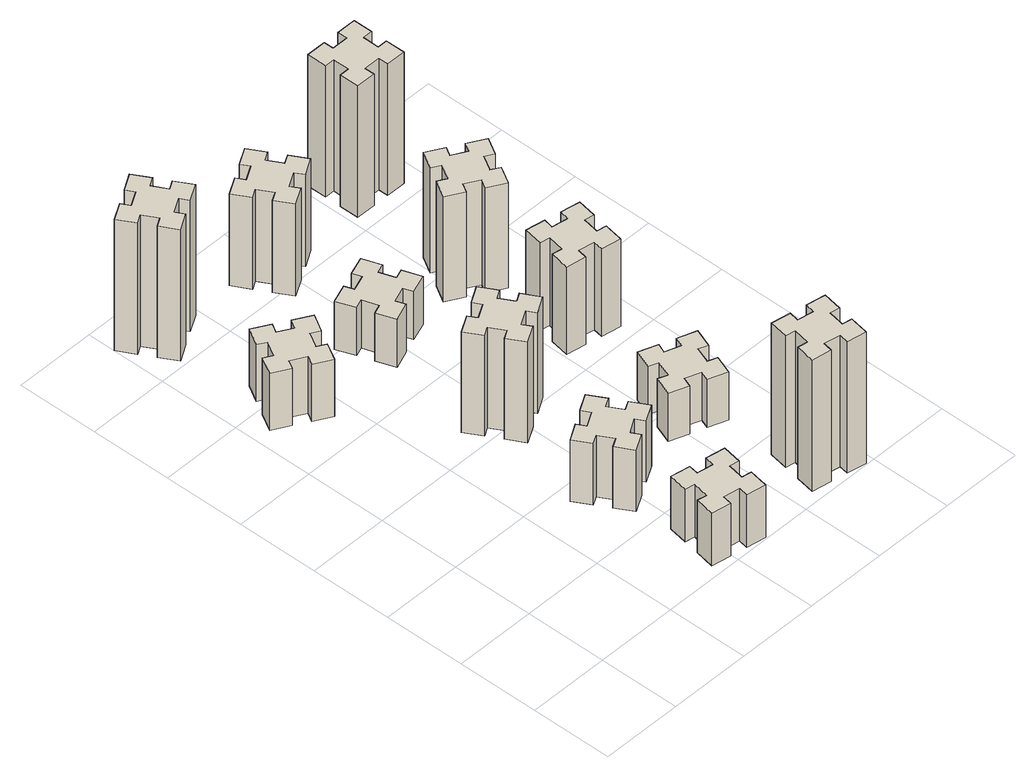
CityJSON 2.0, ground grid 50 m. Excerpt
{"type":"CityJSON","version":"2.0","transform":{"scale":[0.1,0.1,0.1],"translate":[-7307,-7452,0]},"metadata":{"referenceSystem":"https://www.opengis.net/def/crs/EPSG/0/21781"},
"CityObjects":{
"building1":{"type":"Building","attributes":{"class":"1000","function":"1000","usage":"1000","yearOfConstruction":2016,"roofType":"1000","measuredHeight":39,"storeysAboveGround":30,"storeysBelowGround":0},"geometry":[{"type":"Solid","lod":"1","boundaries":[[[[0,1,2,3,4,5,6,7,8,9,10,11,12,13,14,15,16,17,18,19]],[[17,16,20,21]],[[16,15,22,20]],[[15,14,23,22]],[[14,13,24,23]],[[13,12,25,24]],[[12,11,26,25]],[[11,10,27,26]],[[10,9,28,27]],[[9,8,29,28]],[[8,7,30,29]],[[7,6,31,30]],[[6,5,32,31]],[[5,4,33,32]],[[4,3,34,33]],[[3,2,35,34]],[[2,1,36,35]],[[1,0,37,36]],[[0,19,38,37]],[[19,18,39,38]],[[18,17,21,39]],[[24,25,26,27,28,29,30,31,32,33,34,35,36,37,38,39,21,20,22,23]]]]}]},
"building2":{"type":"Building","attributes":{"class":"1000","function":"1000","usage":"1000","yearOfConstruction":2016,"roofType":"1000","measuredHeight":36,"storeysAboveGround":30,"storeysBelowGround":0},"geometry":[{"type":"Solid","lod":"1","boundaries":[[[[40,41,42,43,44,45,46,47,48,49,50,51,52,53,54,55,56,57,58,59]],[[57,56,60,61]],[[56,55,62,60]],[[55,54,63,62]],[[54,53,64,63]],[[53,52,65,64]],[[52,51,66,65]],[[51,50,67,66]],[[50,49,68,67]],[[49,48,69,68]],[[48,47,70,69]],[[47,46,71,70]],[[46,45,72,71]],[[45,44,73,72]],[[44,43,74,73]],[[43,42,75,74]],[[42,41,76,75]],[[41,40,77,76]],[[40,59,78,77]],[[59,58,79,78]],[[58,57,61,79]],[[64,65,66,67,68,69,70,71,72,73,74,75,76,77,78,79,61,60,62,63]]]]}]},
"building3":{"type":"Building","attributes":{"class":"1000","function":"1000","usage":"1000","yearOfConstruction":2016,"roofType":"1000","measuredHeight":90,"storeysAboveGround":30,"storeysBelowGround":0},"geometry":[{"type":"Solid","lod":"1","boundaries":[[[[80,81,82,83,84,85,86,87,88,89,90,91,92,93,94,95,96,97,98,99]],[[97,96,100,101]],[[96,95,102,100]],[[95,94,103,102]],[[94,93,104,103]],[[93,92,105,104]],[[92,91,106,105]],[[91,90,107,106]],[[90,89,108,107]],[[89,88,109,108]],[[88,87,110,109]],[[87,86,111,110]],[[86,85,112,111]],[[85,84,113,112]],[[84,83,114,113]],[[83,82,115,114]],[[82,81,116,115]],[[81,80,117,116]],[[80,99,118,117]],[[99,98,119,118]],[[98,97,101,119]],[[104,105,106,107,108,109,110,111,112,113,114,115,116,117,118,119,101,100,102,103]]]]}]},
"building4":{"type":"Building","attributes":{"class":"1000","function":"1000","usage":"1000","yearOfConstruction":2016,"roofType":"1000","measuredHeight":42,"storeysAboveGround":30,"storeysBelowGround":0},"geometry":[{"type":"Solid","lod":"1","boundaries":[[[[120,121,122,123,124,125,126,127,128,129,130,131,132,133,134,135,136,137,138,139]],[[137,136,140,141]],[[136,135,142,140]],[[135,134,143,142]],[[134,133,144,143]],[[133,132,145,144]],[[132,131,146,145]],[[131,130,147,146]],[[130,129,148,147]],[[129,128,149,148]],[[128,127,150,149]],[[127,126,151,150]],[[126,125,152,151]],[[125,124,153,152]],[[124,123,154,153]],[[123,122,155,154]],[[122,121,156,155]],[[121,120,157,156]],[[120,139,158,157]],[[139,138,159,158]],[[138,137,141,159]],[[144,145,146,147,148,149,150,151,152,153,154,155,156,157,158,159,141,140,142,143]]]]}]},
"building5":{"type":"Building","attributes":{"class":"1000","function":"1000","usage":"1000","yearOfConstruction":2016,"roofType":"1000","measuredHeight":69,"storeysAboveGround":30,"storeysBelowGround":0},"geometry":[{"type":"Solid","lod":"1","boundaries":[[[[160,161,162,163,164,165,166,167,168,169,170,171,172,173,174,175,176,177,178,179]],[[177,176,180,181]],[[176,175,182,180]],[[175,174,183,182]],[[174,173,184,183]],[[173,172,185,184]],[[172,171,186,185]],[[171,170,187,186]],[[170,169,188,187]],[[169,168,189,188]],[[168,167,190,189]],[[167,166,191,190]],[[166,165,192,191]],[[165,164,193,192]],[[164,163,194,193]],[[163,162,195,194]],[[162,161,196,195]],[[161,160,197,196]],[[160,179,198,197]],[[179,178,199,198]],[[178,177,181,199]],[[184,185,186,187,188,189,190,191,192,193,194,195,196,197,198,199,181,180,182,183]]]]}]},
"building6":{"type":"Building","attributes":{"class":"1000","function":"1000","usage":"1000","yearOfConstruction":2016,"roofType":"1000","measuredHeight":33,"storeysAboveGround":30,"storeysBelowGround":0},"geometry":[{"type":"Solid","lod":"1","boundaries":[[[[200,201,202,203,204,205,206,207,208,209,210,211,212,213,214,215,216,217,218,219]],[[217,216,220,221]],[[216,215,222,220]],[[215,214,223,222]],[[214,213,224,223]],[[213,212,225,224]],[[212,211,226,225]],[[211,210,227,226]],[[210,209,228,227]],[[209,208,229,228]],[[208,207,230,229]],[[207,206,231,230]],[[206,205,232,231]],[[205,204,233,232]],[[204,203,234,233]],[[203,202,235,234]],[[202,201,236,235]],[[201,200,237,236]],[[200,219,238,237]],[[219,218,239,238]],[[218,217,221,239]],[[224,225,226,227,228,229,230,231,232,233,234,235,236,237,238,239,221,220,222,223]]]]}]},
"building7":{"type":"Building","attributes":{"class":"1000","function":"1000","usage":"1000","yearOfConstruction":2016,"roofType":"1000","measuredHeight":90,"storeysAboveGround":30,"storeysBelowGround":0},"geometry":[{"type":"Solid","lod":"1","boundaries":[[[[240,241,242,243,244,245,246,247,248,249,250,251,252,253,254,255,256,257,258,259]],[[257,256,260,261]],[[256,255,262,260]],[[255,254,263,262]],[[254,253,264,263]],[[253,252,265,264]],[[252,251,266,265]],[[251,250,267,266]],[[250,249,268,267]],[[249,248,269,268]],[[248,247,270,269]],[[247,246,271,270]],[[246,245,272,271]],[[245,244,273,272]],[[244,243,274,273]],[[243,242,275,274]],[[242,241,276,275]],[[241,240,277,276]],[[240,259,278,277]],[[259,258,279,278]],[[258,257,261,279]],[[264,265,266,267,268,269,270,271,272,273,274,275,276,277,278,279,261,260,262,263]]]]}]},
"building8":{"type":"Building","attributes":{"class":"1000","function":"1000","usage":"1000","yearOfConstruction":2016,"roofType":"1000","measuredHeight":33,"storeysAboveGround":30,"storeysBelowGround":0},"geometry":[{"type":"Solid","lod":"1","boundaries":[[[[280,281,282,283,284,285,286,287,288,289,290,291,292,293,294,295,296,297,298,299]],[[297,296,300,301]],[[296,295,302,300]],[[295,294,303,302]],[[294,293,304,303]],[[293,292,305,304]],[[292,291,306,305]],[[291,290,307,306]],[[290,289,308,307]],[[289,288,309,308]],[[288,287,310,309]],[[287,286,311,310]],[[286,285,312,311]],[[285,284,313,312]],[[284,283,314,313]],[[283,282,315,314]],[[282,281,316,315]],[[281,280,317,316]],[[280,299,318,317]],[[299,298,319,318]],[[298,297,301,319]],[[304,305,306,307,308,309,310,311,312,313,314,315,316,317,318,319,301,300,302,303]]]]}]},
"building9":{"type":"Building","attributes":{"class":"1000","function":"1000","usage":"1000","yearOfConstruction":2016,"roofType":"1000","measuredHeight":63,"storeysAboveGround":30,"storeysBelowGround":0},"geometry":[{"type":"Solid","lod":"1","boundaries":[[[[320,321,322,323,324,325,326,327,328,329,330,331,332,333,334,335,336,337,338,339]],[[337,336,340,341]],[[336,335,342,340]],[[335,334,343,342]],[[334,333,344,343]],[[333,332,345,344]],[[332,331,346,345]],[[331,330,347,346]],[[330,329,348,347]],[[329,328,349,348]],[[328,327,350,349]],[[327,326,351,350]],[[326,325,352,351]],[[325,324,353,352]],[[324,323,354,353]],[[323,322,355,354]],[[322,321,356,355]],[[321,320,357,356]],[[320,339,358,357]],[[339,338,359,358]],[[338,337,341,359]],[[344,345,346,347,348,349,350,351,352,353,354,355,356,357,358,359,341,340,342,343]]]]}]},
"building10":{"type":"Building","attributes":{"class":"1000","function":"1000","usage":"1000","yearOfConstruction":2016,"roofType":"1000","measuredHeight":60,"storeysAboveGround":30,"storeysBelowGround":0},"geometry":[{"type":"Solid","lod":"1","boundaries":[[[[360,361,362,363,364,365,366,367,368,369,370,371,372,373,374,375,376,377,378,379]],[[377,376,380,381]],[[376,375,382,380]],[[375,374,383,382]],[[374,373,384,383]],[[373,372,385,384]],[[372,371,386,385]],[[371,370,387,386]],[[370,369,388,387]],[[369,368,389,388]],[[368,367,390,389]],[[367,366,391,390]],[[366,365,392,391]],[[365,364,393,392]],[[364,363,394,393]],[[363,362,395,394]],[[362,361,396,395]],[[361,360,397,396]],[[360,379,398,397]],[[379,378,399,398]],[[378,377,381,399]],[[384,385,386,387,388,389,390,391,392,393,394,395,396,397,398,399,381,380,382,383]]]]}]},
"building11":{"type":"Building","attributes":{"class":"1000","function":"1000","usage":"1000","yearOfConstruction":2016,"roofType":"1000","measuredHeight":72,"storeysAboveGround":30,"storeysBelowGround":0},"geometry":[{"type":"Solid","lod":"1","boundaries":[[[[400,401,402,403,404,405,406,407,408,409,410,411,412,413,414,415,416,417,418,419]],[[417,416,420,421]],[[416,415,422,420]],[[415,414,423,422]],[[414,413,424,423]],[[413,412,425,424]],[[412,411,426,425]],[[411,410,427,426]],[[410,409,428,427]],[[409,408,429,428]],[[408,407,430,429]],[[407,406,431,430]],[[406,405,432,431]],[[405,404,433,432]],[[404,403,434,433]],[[403,402,435,434]],[[402,401,436,435]],[[401,400,437,436]],[[400,419,438,437]],[[419,418,439,438]],[[418,417,421,439]],[[424,425,426,427,428,429,430,431,432,433,434,435,436,437,438,439,421,420,422,423]]]]}]},
"building12":{"type":"Building","attributes":{"class":"1000","function":"1000","usage":"1000","yearOfConstruction":2016,"roofType":"1000","measuredHeight":90,"storeysAboveGround":30,"storeysBelowGround":0},"geometry":[{"type":"Solid","lod":"1","boundaries":[[[[440,441,442,443,444,445,446,447,448,449,450,451,452,453,454,455,456,457,458,459]],[[457,456,460,461]],[[456,455,462,460]],[[455,454,463,462]],[[454,453,464,463]],[[453,452,465,464]],[[452,451,466,465]],[[451,450,467,466]],[[450,449,468,467]],[[449,448,469,468]],[[448,447,470,469]],[[447,446,471,470]],[[446,445,472,471]],[[445,444,473,472]],[[444,443,474,473]],[[443,442,475,474]],[[442,441,476,475]],[[441,440,477,476]],[[440,459,478,477]],[[459,458,479,478]],[[458,457,461,479]],[[464,465,466,467,468,469,470,471,472,473,474,475,476,477,478,479,461,460,462,463]]]]}]}
},
"vertices":[
[406,2327,0],[456,2414,0],[508,2384,0],[568,2488,0],[464,2548,0],[434,2496,0],[347,2546,0],[377,2598,0],[273,2658,0],[213,2554,0],[265,2524,0],[215,2437,0],[163,2467,0],[103,2363,0],[207,2303,0],[237,2355,0],[324,2305,0],[294,2253,0],[398,2193,0],[458,2297,0],[324,2305,390],[294,2253,390],[237,2355,390],[207,2303,390],[103,2363,390],[163,2467,390],[215,2437,390],[265,2524,390],[213,2554,390],[273,2658,390],[377,2598,390],[347,2546,390],[434,2496,390],[464,2548,390],[568,2488,390],[508,2384,390],[456,2414,390],[406,2327,390],[458,2297,390],[398,2193,390],
[976,274,0],[958,175,0],[899,186,0],[878,67,0],[997,47,0],[1007,106,0],[1105,88,0],[1095,29,0],[1213,8,0],[1234,127,0],[1175,137,0],[1192,235,0],[1251,225,0],[1272,343,0],[1154,364,0],[1144,305,0],[1045,322,0],[1056,381,0],[937,402,0],[917,284,0],[1045,322,360],[1056,381,360],[1144,305,360],[1154,364,360],[1272,343,360],[1251,225,360],[1192,235,360],[1175,137,360],[1234,127,360],[1213,8,360],[1095,29,360],[1105,88,360],[1007,106,360],[997,47,360],[878,67,360],[899,186,360],[958,175,360],[976,274,360],[917,284,360],[937,402,360],
[224,3386,0],[137,3336,0],[107,3388,0],[3,3328,0],[63,3224,0],[115,3254,0],[165,3167,0],[113,3137,0],[173,3033,0],[277,3093,0],[247,3145,0],[334,3195,0],[364,3143,0],[468,3203,0],[408,3307,0],[356,3277,0],[306,3364,0],[358,3394,0],[298,3498,0],[194,3438,0],[306,3364,900],[358,3394,900],[356,3277,900],[408,3307,900],[468,3203,900],[364,3143,900],[334,3195,900],[247,3145,900],[277,3093,900],[173,3033,900],[113,3137,900],[165,3167,900],[115,3254,900],[63,3224,900],[3,3328,900],[107,3388,900],[137,3336,900],[224,3386,900],[194,3438,900],[298,3498,900],
[964,966,0],[877,916,0],[847,968,0],[743,908,0],[803,804,0],[855,834,0],[905,747,0],[853,717,0],[913,613,0],[1017,673,0],[987,725,0],[1074,775,0],[1104,723,0],[1208,783,0],[1148,887,0],[1096,857,0],[1046,944,0],[1098,974,0],[1038,1078,0],[934,1018,0],[1046,944,420],[1098,974,420],[1096,857,420],[1148,887,420],[1208,783,420],[1104,723,420],[1074,775,420],[987,725,420],[1017,673,420],[913,613,420],[853,717,420],[905,747,420],[855,834,420],[803,804,420],[743,908,420],[847,968,420],[877,916,420],[964,966,420],[934,1018,420],[1038,1078,420],
[855,1574,0],[905,1487,0],[853,1457,0],[913,1353,0],[1017,1413,0],[987,1465,0],[1074,1515,0],[1104,1463,0],[1208,1523,0],[1148,1627,0],[1096,1597,0],[1046,1684,0],[1098,1714,0],[1038,1818,0],[934,1758,0],[964,1706,0],[877,1656,0],[847,1708,0],[743,1648,0],[803,1544,0],[877,1656,690],[847,1708,690],[964,1706,690],[934,1758,690],[1038,1818,690],[1098,1714,690],[1046,1684,690],[1096,1597,690],[1148,1627,690],[1208,1523,690],[1104,1463,690],[1074,1515,690],[987,1465,690],[1017,1413,690],[913,1353,690],[853,1457,690],[905,1487,690],[855,1574,690],[803,1544,690],[743,1648,690],
[966,2305,0],[1060,2339,0],[1080,2283,0],[1193,2324,0],[1152,2437,0],[1096,2416,0],[1062,2510,0],[1118,2530,0],[1077,2643,0],[964,2602,0],[985,2546,0],[891,2512,0],[870,2568,0],[757,2527,0],[799,2414,0],[855,2435,0],[889,2341,0],[833,2320,0],[874,2207,0],[987,2249,0],[889,2341,330],[833,2320,330],[855,2435,330],[799,2414,330],[757,2527,330],[870,2568,330],[891,2512,330],[985,2546,330],[964,2602,330],[1077,2643,330],[1118,2530,330],[1062,2510,330],[1096,2416,330],[1152,2437,330],[1193,2324,330],[1080,2283,330],[1060,2339,330],[966,2305,330],[987,2249,330],[874,2207,330],
[1716,274,0],[1698,175,0],[1639,186,0],[1618,67,0],[1737,47,0],[1747,106,0],[1845,88,0],[1835,29,0],[1953,8,0],[1974,127,0],[1915,137,0],[1932,235,0],[1991,225,0],[2012,343,0],[1894,364,0],[1884,305,0],[1785,322,0],[1796,381,0],[1677,402,0],[1657,284,0],[1785,322,900],[1796,381,900],[1884,305,900],[1894,364,900],[2012,343,900],[1991,225,900],[1932,235,900],[1915,137,900],[1974,127,900],[1953,8,900],[1835,29,900],[1845,88,900],[1747,106,900],[1737,47,900],[1618,67,900],[1639,186,900],[1698,175,900],[1716,274,900],[1657,284,900],[1677,402,900],
[1531,859,0],[1625,825,0],[1604,769,0],[1717,727,0],[1758,840,0],[1702,861,0],[1736,955,0],[1792,934,0],[1833,1047,0],[1720,1088,0],[1700,1032,0],[1606,1066,0],[1627,1122,0],[1514,1163,0],[1473,1050,0],[1529,1030,0],[1495,936,0],[1439,957,0],[1397,844,0],[1510,803,0],[1495,936,330],[1439,957,330],[1529,1030,330],[1473,1050,330],[1514,1163,330],[1627,1122,330],[1606,1066,330],[1700,1032,330],[1720,1088,330],[1833,1047,330],[1792,934,330],[1736,955,330],[1702,861,330],[1758,840,330],[1717,727,330],[1604,769,330],[1625,825,330],[1531,859,330],[1510,803,330],[1397,844,330],
[1096,3177,0],[1046,3264,0],[1098,3294,0],[1038,3398,0],[934,3338,0],[964,3286,0],[877,3236,0],[847,3288,0],[743,3228,0],[803,3124,0],[855,3154,0],[905,3067,0],[853,3037,0],[913,2933,0],[1017,2993,0],[987,3045,0],[1074,3095,0],[1104,3043,0],[1208,3103,0],[1148,3207,0],[1074,3095,630],[1104,3043,630],[987,3045,630],[1017,2993,630],[913,2933,630],[853,3037,630],[905,3067,630],[855,3154,630],[803,3124,630],[743,3228,630],[847,3288,630],[877,3236,630],[964,3286,630],[934,3338,630],[1038,3398,630],[1098,3294,630],[1046,3264,630],[1096,3177,630],[1148,3207,630],[1208,3103,630],
[1647,1686,0],[1745,1668,0],[1735,1609,0],[1853,1588,0],[1874,1707,0],[1815,1717,0],[1832,1815,0],[1891,1805,0],[1912,1923,0],[1794,1944,0],[1784,1885,0],[1685,1902,0],[1696,1961,0],[1577,1982,0],[1557,1864,0],[1616,1854,0],[1598,1755,0],[1539,1766,0],[1518,1647,0],[1637,1627,0],[1598,1755,600],[1539,1766,600],[1616,1854,600],[1557,1864,600],[1577,1982,600],[1696,1961,600],[1685,1902,600],[1784,1885,600],[1794,1944,600],[1912,1923,600],[1891,1805,600],[1832,1815,600],[1815,1717,600],[1874,1707,600],[1853,1588,600],[1735,1609,600],[1745,1668,600],[1647,1686,600],[1637,1627,600],[1518,1647,600],
[1545,2524,0],[1495,2437,0],[1443,2467,0],[1383,2363,0],[1487,2303,0],[1517,2355,0],[1604,2305,0],[1574,2253,0],[1678,2193,0],[1738,2297,0],[1686,2327,0],[1736,2414,0],[1788,2384,0],[1848,2488,0],[1744,2548,0],[1714,2496,0],[1627,2546,0],[1657,2598,0],[1553,2658,0],[1493,2554,0],[1627,2546,720],[1657,2598,720],[1714,2496,720],[1744,2548,720],[1848,2488,720],[1788,2384,720],[1736,2414,720],[1686,2327,720],[1738,2297,720],[1678,2193,720],[1574,2253,720],[1604,2305,720],[1517,2355,720],[1487,2303,720],[1383,2363,720],[1443,2467,720],[1495,2437,720],[1545,2524,720],[1493,2554,720],[1553,2658,720],
[1665,3155,0],[1765,3155,0],[1765,3095,0],[1885,3095,0],[1885,3215,0],[1825,3215,0],[1825,3315,0],[1885,3315,0],[1885,3435,0],[1765,3435,0],[1765,3375,0],[1665,3375,0],[1665,3435,0],[1545,3435,0],[1545,3315,0],[1605,3315,0],[1605,3215,0],[1545,3215,0],[1545,3095,0],[1665,3095,0],[1605,3215,900],[1545,3215,900],[1605,3315,900],[1545,3315,900],[1545,3435,900],[1665,3435,900],[1665,3375,900],[1765,3375,900],[1765,3435,900],[1885,3435,900],[1885,3315,900],[1825,3315,900],[1825,3215,900],[1885,3215,900],[1885,3095,900],[1765,3095,900],[1765,3155,900],[1665,3155,900],[1665,3095,900],[1545,3095,900]
]}
